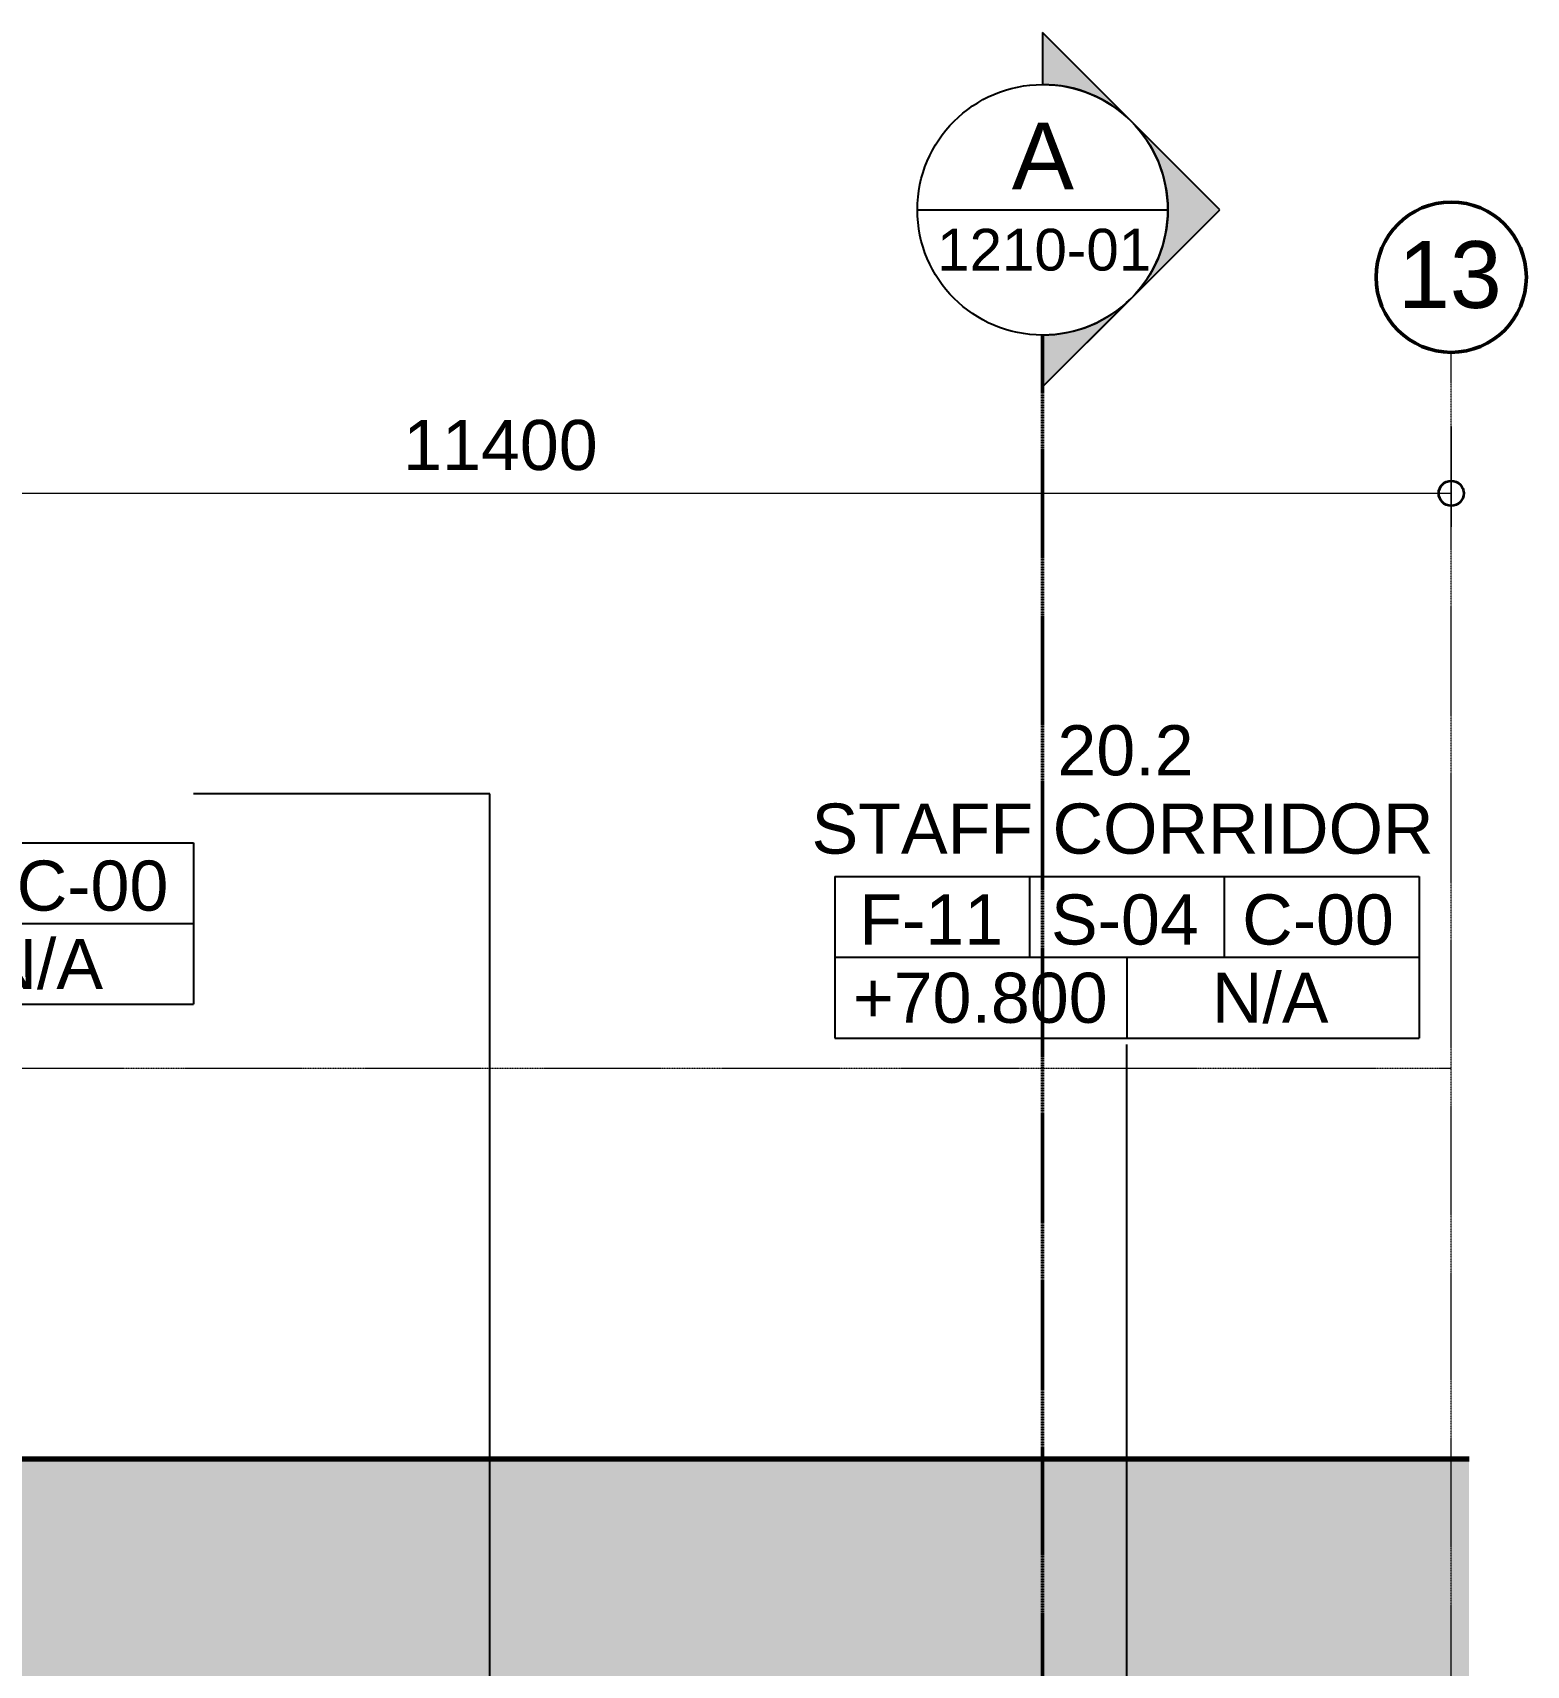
# Model space of a CAD drawing. Header units: millimetres. Extents: x -853228 to -774636, y -17776 to 22455.
# Drawn here: x -787378 to -778432, y 12678 to 22455 of the extents above; entities that cross this region are included whole.
import ezdxf

# ---------------------------------------------------------------- set-up
doc = ezdxf.new("R2010")
doc.units = ezdxf.units.MM
doc.linetypes.add('DPA_Grid _ Level 100', pattern=[10, 5.5, -1.6, 1.3, -1.6])
for name, color, linetype, lineweight in [('A-ANNO-DIMS', 1, 'Continuous', 9), ('A-ANNO-DIMS-100', 1, 'Continuous', 9), ('A-ROOM-IDEN', 3, 'Continuous', 25), ('A-ROOM-LINE', 3, 'Continuous', 25), ('A-WALL', 5, 'Continuous', 35), ('A-WALL-PATT', 1, 'Continuous', 35), ('G-ANNO-SECL', 3, 'Continuous', 9), ('S-GRID', 251, 'Continuous', 9), ('S-GRID-IDEN', 3, 'Continuous', 50)]:
    doc.layers.add(name, color=color, linetype=linetype, lineweight=lineweight)
doc.styles.add('Arial', font='arial.ttf', dxfattribs={"height": 400})
doc.styles.add('Arial_1', font='arial.ttf', dxfattribs={"height": 250})
doc.styles.add('Arial_2', font='arial.ttf', dxfattribs={"height": 300})
doc.dimstyles.new('DPA-DIM-3_0_C-C', dxfattribs={"dimscale": 304.8, "dimtxt": 306.07782, "dimasz": 0.492126, "dimexe": 0.656168, "dimexo": 0.0625, "dimgap": 0.164042, "dimtad": 1, "dimdec": 0, "dimzin": 0, "dimdsep": 46, "dimtxsty": 'Arial_2', "dimblk1": 'DOTBLANK', "dimblk2": 'DOTBLANK', "dimsah": 1, "dimcen": 0.09, "dimdle": 0.656168, "dimadec": 8, "dimazin": 0, "dimtfac": 1, "dimtdec": 4, "dimtix": 1, "dimtmove": 0, "dimatfit": 3, "dimfxl": 1.312336, "dimfxlon": 1, "dimtvp": 1, "dimtolj": 1, "dimtzin": 0, "dimarcsym": 2})

# ---------------------------------------------------------------- blocks, each defined once
blk = doc.blocks.new('Grid - 100 Scale-2291345-4281-01 ENLARGED LOWER PLATFORM LEVEL - REFLECTED CEILING PLAN - SHEET 2')
at = {"layer": 'S-GRID-IDEN'}
blk.add_circle((0, 0), 4.5, dxfattribs=at)
blk = doc.blocks.new('Section - Section Head-531884-4281-01 ENLARGED LOWER PLATFORM LEVEL - REFLECTED CEILING PLAN - SHEET 2')
at = {"layer": 'G-ANNO-SECL'}
h = blk.add_hatch(color=256, dxfattribs=at)
edge = h.paths.add_edge_path()
edge.add_line((-12.803, 5.303), (-7.5, 10.607))
edge.add_line((-7.5, 10.607), (-2.197, 5.303))
edge.add_arc((-7.5, 0), 7.5, 45, 135)
h = blk.add_hatch(color=256, dxfattribs=at)
edge = h.paths.add_edge_path()
edge.add_arc((-7.5, 0), 7.5, 0, 45)
edge.add_line((-2.197, 5.303), (3.107, 0))
edge.add_line((3.107, 0), (0, 0))
edge = h.paths.add_edge_path()
edge.add_line((-15, 0), (-18.107, 0))
edge.add_line((-18.107, 0), (-12.803, 5.303))
edge.add_arc((-7.5, 0), 7.5, 135, 180)
at = {"layer": 'G-ANNO-SECL', "lineweight": 25}
for p, q in [((-7.5, 10.607), (-18.107, 0)), ((-7.5, 10.607), (-12.803, 5.303)), ((3.107, 0), (-7.5, 10.607)), ((-2.197, 5.303), (-7.5, 10.607)), ((-12.803, 5.303), (-18.107, 0)), ((3.107, 0), (-2.197, 5.303)), ((-18.107, 0), (-15, 0)), ((-18.107, 0), (-15, 0)), ((0, 0), (3.107, 0)), ((0, 0), (3.107, 0))]:
    blk.add_line(p, q, dxfattribs=at)
blk.add_circle((-7.5, 0), 7.5, dxfattribs=at)
for start, end in [(45, 135), (135, 180), (0, 45)]:
    blk.add_arc((-7.5, 0), 7.5, start, end, dxfattribs=at)
blk = doc.blocks.new('DIMBLOCK6-4281-01 ENLARGED LOWER PLATFORM LEVEL - REFLECTED CEILING PLAN - SHEET 2')
at = {"layer": 'A-ANNO-DIMS-100'}
for p, q in [((-790282.4, 20096.3), (-790282.4, 19496.3)), ((-790282.4, 19696.3), (-790282.4, 20096.3)), ((-778882.4, 20096.3), (-778882.4, 19496.3)), ((-778882.4, 19696.3), (-778882.4, 20096.3)), ((-790282.4, 19696.3), (-778882.4, 19696.3))]:
    blk.add_line(p, q, dxfattribs=at)
at = {"layer": 'A-ANNO-DIMS-100', "lineweight": 35}
for centre in [(-790282.4, 19696.3), (-778882.4, 19696.3)]:
    blk.add_circle(centre, 75, dxfattribs=at)
at = {"layer": 'A-ANNO-DIMS-100', "color": 0, "insert": (-785159.2, 20135.7), "char_height": 300, "width": 1384.414, "attachment_point": 1, "line_spacing_factor": 0.941778, "style": 'Arial_2'}
blk.add_mtext('11400', dxfattribs=at)
blk = doc.blocks.new('_DotBlank')
at = {"color": 0, "linetype": 'ByBlock', "lineweight": -2}
blk.add_line((-0.5, 0), (-1, 0), dxfattribs=at)
blk.add_circle((0, 0), 0.5, dxfattribs=at)
blk = doc.blocks.new('DPA_Room Tag Box - Standard-4486259-4281-01 ENLARGED LOWER PLATFORM LEVEL - REFLECTED CEILING PLAN - SHEET 2')
at = {"layer": 'A-ROOM-LINE'}
for p, q in [((-17.5, -2.936), (-17.5, -12.604)), ((-17.5, -2.936), (17.5, -2.936)), ((-5.833, -2.936), (-5.833, -7.77)), ((5.833, -2.936), (5.833, -7.77)), ((17.5, -2.936), (17.5, -12.604)), ((-17.5, -7.77), (17.5, -7.77)), ((0, -7.77), (0, -12.604)), ((-17.5, -12.604), (17.5, -12.604))]:
    blk.add_line(p, q, dxfattribs=at)

msp = doc.modelspace()

# ---------------------------------------------------------------- hatches: boundary and pattern name
at = {"layer": 'A-WALL-PATT', "lineweight": 9}
h = msp.add_hatch(dxfattribs=at)
h.set_pattern_fill('FP_1', color=256, style=0, pattern_type=2)
h.set_pattern_definition([(50, (0, 0), (728.7365, -63.75582), [76.2, -838.2]), (355, (0, 0), (-140.9716, 764.2276), [60.96, -670.56]), (100.451, (60.7, -5.3), (587.77, 700.46675), [64.76, -712.36]), (46.184, (0, 203.2), (1084.3162, -168.171), [114.3, -1257.3]), (96.636, (90.4, 189.2), (949.6099, 989.7098), [97.14, -1068.54]), (351.184, (0, 203.2), (949.6206, 989.7012), [91.44, -1005.84]), (21, (101.6, 152.4), (606.45787, -409.06057), [76.2, -838.2]), (326, (101.6, 152.4), (247.20834, 736.7529), [60.96, -670.56]), (71.451, (152.14, 118.3), (853.66825, 327.6855), [64.76, -712.36]), (37.5, (0, 0), (12.35469, 338.22012), [33.528, -628.904, 33.528, -647.192, -673.1]), (37.5, (0, 0), (12.35469, 338.22012), [-1343.152, 33.528, -639.572]), (7.5, (0, 0), (267.27887, 400.72213), [33.528, -354.584, 33.528, -613.664, -256.54]), (7.5, (0, 0), (267.27887, 400.72213), [-1035.304, 33.528, -223.012]), (327.5, (-226.57, 0), (542.36333, -22.915345), [33.528, -220.472, 33.528, -758.952, -1051.56]), (327.5, (-226.57, 0), (542.36333, -22.915345), [-1046.48, 33.528, -1018.032]), (317.5, (-328.17, 0), (592.51696, 101.7071), [33.528, -296.672, 33.528, -492.76, -746.76]), (317.5, (-328.17, 0), (592.51696, 101.7071), [-856.488, 33.528, -713.232])])
h.paths.add_polyline_path([(-778775, 12414), (-778775, 13914), (-848907.4, 13914), (-848907.4, 12414), (-785882.4, 12414)])

# ---------------------------------------------------------------- linework, layer by layer
at = {"layer": 'A-ROOM-IDEN'}
for p, q in [((-784640.8, 17897.7), (-786414, 17897.7)), ((-784640.8, 8324.8), (-784640.8, 17897.7)), ((-780824.7, 10340.9), (-780824.7, 16394.9))]:
    msp.add_line(p, q, dxfattribs=at)
at = {"layer": 'A-WALL', "color": 7, "lineweight": 70}
msp.add_line((-847407.4, 13914), (-778775, 13914), dxfattribs=at)
at = {"layer": 'G-ANNO-SECL', "lineweight": 25}
msp.add_line((-782079.4, 21394), (-780579.4, 21394), dxfattribs=at)
at = {"layer": 'G-ANNO-SECL', "linetype": 'DPA_Grid _ Level 100', "lineweight": 50}
msp.add_line((-781329.4, 20644), (-781329.4, -16698.9), dxfattribs=at)
at = {"layer": 'S-GRID', "linetype": 'DPA_Grid _ Level 100'}
for p, q in [((-778882.4, -17775.6), (-778882.4, 20540.3)), ((-778882.4, 16252), (-851892.1, 16252))]:
    msp.add_line(p, q, dxfattribs=at)

# ---------------------------------------------------------------- block references
at = {"layer": 'A-ROOM-IDEN', "xscale": 99.99999999999993, "yscale": 99.99999999999993, "zscale": 99.99999999999993}
for p in [(-788164, 17897.7), (-780824.7, 17694.9)]:
    msp.add_blockref('DPA_Room Tag Box - Standard-4486259-4281-01 ENLARGED LOWER PLATFORM LEVEL - REFLECTED CEILING PLAN - SHEET 2', p, dxfattribs=at)
at = {"layer": 'G-ANNO-SECL', "lineweight": 25, "xscale": 99.99999999999993, "yscale": 99.99999999999993, "zscale": 99.99999999999993, "rotation": 269.9999999999996}
msp.add_blockref('Section - Section Head-531884-4281-01 ENLARGED LOWER PLATFORM LEVEL - REFLECTED CEILING PLAN - SHEET 2', (-781329.4, 20644), dxfattribs=at)
at = {"layer": 'S-GRID-IDEN', "xscale": 99.99999999999993, "yscale": 99.99999999999993, "zscale": 99.99999999999993}
msp.add_blockref('Grid - 100 Scale-2291345-4281-01 ENLARGED LOWER PLATFORM LEVEL - REFLECTED CEILING PLAN - SHEET 2', (-778882.4, 20990.3), dxfattribs=at)

# ---------------------------------------------------------------- texts
at = {"layer": 'A-ROOM-IDEN', "lineweight": 9, "char_height": 300, "attachment_point": 1, "style": 'Arial_2'}
for s, insert, width in [('20.2', (-781240.8, 18307.5), 1010.126), ('STAFF CORRIDOR', (-782713.2, 17838.6), 4569.619), ('C-00', (-787473.4, 17497.2), 1114.346), ('F-11', (-782427.3, 17294.3), 1058.227), ('S-04', (-781279.1, 17294.3), 1090.295), ('C-00', (-780134.1, 17294.3), 1114.346), ('N/A', (-787654.9, 17028.4), 857.806), ('+70.800', (-782466.4, 16825.6), 1883.966), ('N/A', (-780315.6, 16825.6), 857.806)]:
    msp.add_mtext(s, dxfattribs=dict(at, insert=insert, width=width))
at = {"layer": 'G-ANNO-SECL', "lineweight": 25, "attachment_point": 1}
for s, insert, char_height, width, style in [('A', (-781514.3, 21916), 400, 456.962, 'Arial'), ('1210-01', (-781960.8, 21280.2), 250, 1539.24, 'Arial_1')]:
    msp.add_mtext(s, dxfattribs=dict(at, insert=insert, char_height=char_height, width=width, style=style))
at = {"layer": 'S-GRID-IDEN', "lineweight": 9, "insert": (-779201.2, 21206.2), "char_height": 400, "width": 753.586, "attachment_point": 1, "style": 'Arial'}
msp.add_mtext('13', dxfattribs=at)

# ---------------------------------------------------------------- dimensions: what is measured, and where the dimension line sits
at = {"layer": 'A-ANNO-DIMS'}
dim = msp.add_linear_dim(base=(-778882.4, 19696.3), p1=(-790282.4, 20096.3), p2=(-778882.4, 20096.3), dimstyle='DPA-DIM-3_0_C-C', override={"dimpost": '<>', "dimfxl": 11400}, dxfattribs=at)
dim.commit()
dim.dimension.update_dxf_attribs({"geometry": 'DIMBLOCK6-4281-01 ENLARGED LOWER PLATFORM LEVEL - REFLECTED CEILING PLAN - SHEET 2', "text_midpoint": (-784582.4, 19899.4)})

doc.saveas('drawing.dxf')
